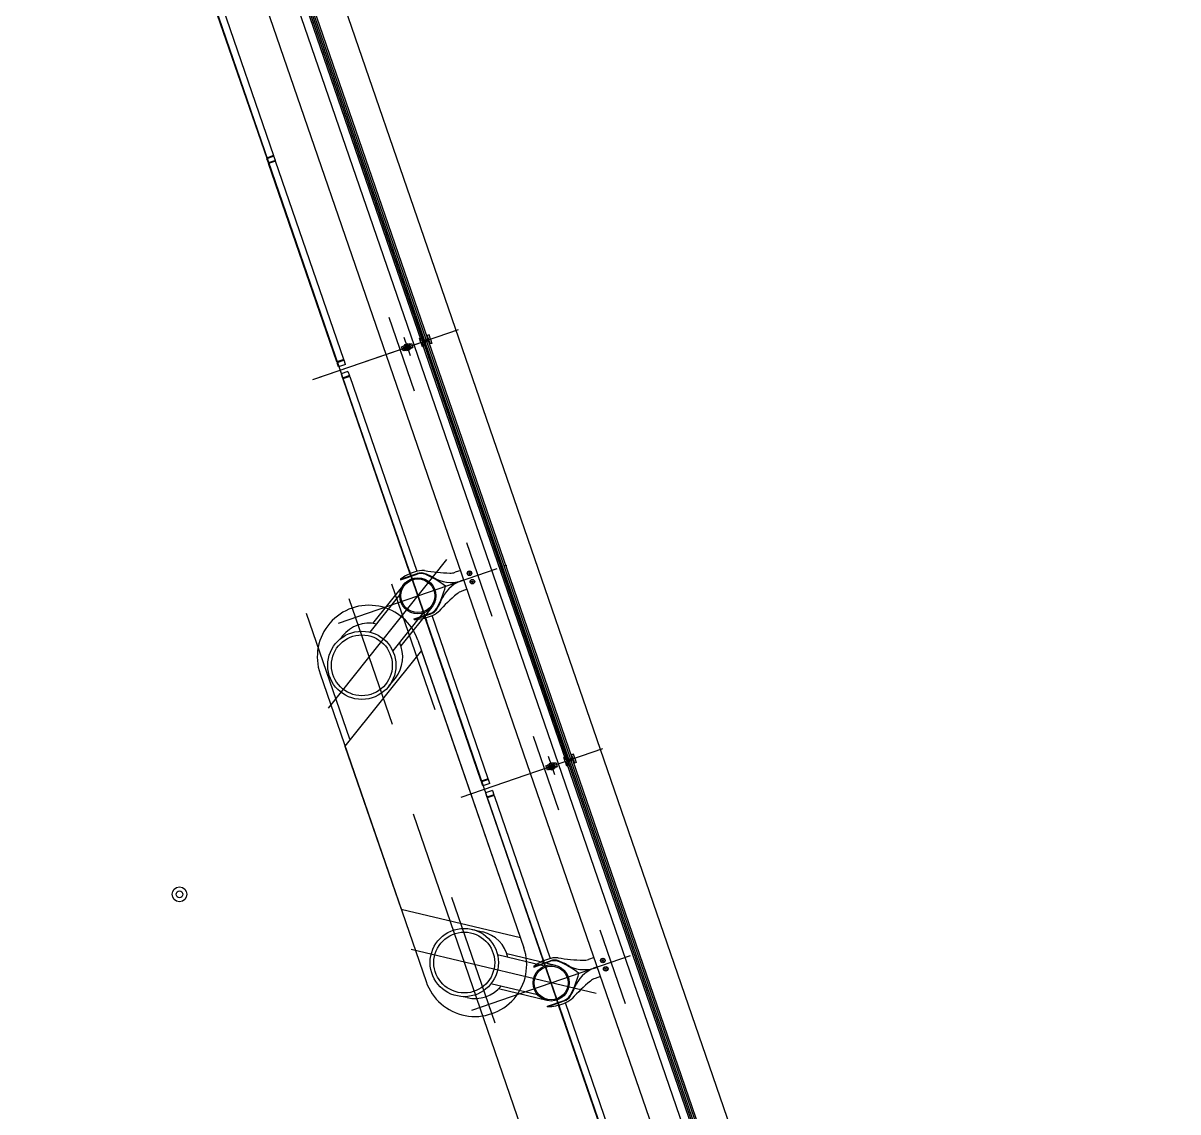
# Model space of a CAD drawing. Extents: x 809487 to 809680, y 818779 to 819225.
# Drawn here: x 809607.67 to 809615.48, y 819035.81 to 819043.18 of the extents above; entities that cross this region are included whole.
import ezdxf

# ---------------------------------------------------------------- set-up
doc = ezdxf.new("R2010")
doc.units = 0
for name, color, linetype in [('F-RC', 7, 'Continuous'), ('MAJ214__', 7, 'Continuous'), ('MAJ270__', 7, 'Continuous'), ('MAJ292__', 7, 'Continuous'), ('MAJ314__', 7, 'Continuous')]:
    doc.layers.add(name, color=color, linetype=linetype)

msp = doc.modelspace()

# ---------------------------------------------------------------- linework, layer by layer
at = {"layer": 'F-RC'}
for p, q in [((809608.936, 819043.5323), (809609.3662, 819042.2828)), ((809608.8886, 819043.5164), (809609.319, 819042.2665)), ((809609.3466, 819042.276), (809609.319, 819042.2665)), ((809609.3679, 819042.278), (809609.3206, 819042.2618)), ((809609.3662, 819042.2828), (809609.3466, 819042.276)), ((809609.366, 819042.2774), (809609.3644, 819042.2821)), ((809609.3776, 819042.2497), (809609.3679, 819042.278)), ((809609.3304, 819042.2334), (809609.3206, 819042.2618)), ((809609.3225, 819042.2624), (809609.3209, 819042.2671)), ((809609.3776, 819042.2497), (809609.3304, 819042.2334)), ((809609.3793, 819042.2449), (809609.332, 819042.2287)), ((809609.7943, 819040.886), (809609.332, 819042.2287)), ((809609.3339, 819042.2293), (809609.3323, 819042.234)), ((809609.3774, 819042.2443), (809609.3757, 819042.249)), ((809609.8416, 819040.9023), (809609.3793, 819042.2449)), ((809609.8416, 819040.9023), (809609.7943, 819040.886)), ((809609.8432, 819040.8976), (809609.7959, 819040.8813)), ((809609.8057, 819040.8529), (809609.7959, 819040.8813)), ((809609.7978, 819040.8819), (809609.7962, 819040.8867)), ((809609.853, 819040.8692), (809609.8057, 819040.8529)), ((809609.8413, 819040.8969), (809609.8397, 819040.9016)), ((809609.853, 819040.8692), (809609.8432, 819040.8976)), ((809609.8692, 819040.8219), (809609.822, 819040.8057)), ((809609.822, 819040.8057), (809609.8317, 819040.7773)), ((809609.879, 819040.7936), (809609.8317, 819040.7773)), ((809609.8806, 819040.7888), (809609.8334, 819040.7726)), ((809609.8692, 819040.8219), (809609.879, 819040.7936)), ((809609.8771, 819040.7929), (809609.8787, 819040.7882)), ((809609.8806, 819040.7888), (809610.3351, 819039.4691)), ((809609.8334, 819040.7726), (809610.2879, 819039.4524)), ((809609.8336, 819040.7779), (809609.8353, 819040.7732)), ((809610.771, 819038.0495), (809610.3908, 819039.1535)), ((809610.8183, 819038.0657), (809610.4383, 819039.1694)), ((809610.8183, 819038.0657), (809610.771, 819038.0495)), ((809610.8199, 819038.061), (809610.7726, 819038.0447)), ((809610.818, 819038.0604), (809610.8164, 819038.0651)), ((809610.8297, 819038.0327), (809610.8199, 819038.061)), ((809610.7824, 819038.0164), (809610.7726, 819038.0447)), ((809610.7745, 819038.0454), (809610.7729, 819038.0501)), ((809610.8297, 819038.0327), (809610.7824, 819038.0164)), ((809610.8459, 819037.9854), (809610.7987, 819037.9691)), ((809610.8459, 819037.9854), (809610.8557, 819037.957)), ((809610.7987, 819037.9691), (809610.8084, 819037.9407)), ((809610.8557, 819037.957), (809610.8084, 819037.9407)), ((809610.8573, 819037.9523), (809610.8101, 819037.936)), ((809610.8101, 819037.936), (809611.1902, 819036.8319)), ((809610.8103, 819037.9414), (809610.812, 819037.9367)), ((809610.8538, 819037.9564), (809610.8555, 819037.9516)), ((809610.8573, 819037.9523), (809611.2374, 819036.8486)), ((809611.7477, 819035.2129), (809611.2932, 819036.533)), ((809611.795, 819035.2292), (809611.3406, 819036.5489))]:
    msp.add_line(p, q, dxfattribs=at)
at = {"layer": 'MAJ214__'}
for p, q in [((809610.3764, 819041.0309), (809609.4045, 819043.8533)), ((809610.3771, 819041.0312), (809609.4053, 819043.8535)), ((809610.3865, 819041.0344), (809609.4147, 819043.8568)), ((809610.3979, 819041.0383), (809609.4261, 819043.8607)), ((809611.3632, 819038.1979), (809610.3914, 819041.0202)), ((809611.3746, 819038.2018), (809610.4028, 819041.0241)), ((809610.2321, 819040.9892), (809610.2425, 819040.9927)), ((809610.2418, 819040.9608), (809610.2321, 819040.9892)), ((809610.2522, 819040.9644), (809610.2418, 819040.9608)), ((809610.2867, 819041.0093), (809610.2427, 819040.9942)), ((809610.2441, 819040.9867), (809610.2517, 819040.9893)), ((809610.2574, 819040.9728), (809610.2498, 819040.9702)), ((809610.2519, 819040.9894), (809610.2826, 819041)), ((809610.2526, 819041.0018), (809610.2743, 819041.0093)), ((809610.2532, 819041.003), (809610.2526, 819041.0018)), ((809610.2526, 819041.0018), (809610.2535, 819040.9989)), ((809610.273, 819041.0099), (809610.2532, 819041.003)), ((809610.2535, 819040.9989), (809610.2753, 819041.0064)), ((809610.2559, 819040.9998), (809610.2556, 819040.9991)), ((809610.2558, 819040.9986), (809610.2556, 819040.9991)), ((809610.2576, 819040.9728), (809610.2883, 819040.9834)), ((809610.2865, 819040.9738), (809610.2648, 819040.9663)), ((809610.2648, 819040.9663), (809610.2657, 819040.9635)), ((809610.2875, 819040.971), (809610.2657, 819040.9635)), ((809610.267, 819040.9629), (809610.2657, 819040.9635)), ((809610.2667, 819040.967), (809610.2663, 819040.9679)), ((809610.267, 819040.9629), (809610.2869, 819040.9697)), ((809610.2729, 819041.0056), (809610.2736, 819041.0053)), ((809610.273, 819041.0099), (809610.2743, 819041.0093)), ((809610.2737, 819041.0048), (809610.2736, 819041.0053)), ((809610.2743, 819041.0093), (809610.2753, 819041.0064)), ((809610.2902, 819041.0026), (809610.2826, 819041)), ((809610.2846, 819040.9732), (809610.2843, 819040.9741)), ((809610.2865, 819040.9738), (809610.2875, 819040.971)), ((809610.2869, 819040.9697), (809610.2875, 819040.971)), ((809610.2878, 819041.0084), (809610.2982, 819041.0119)), ((809610.2976, 819040.98), (809610.308, 819040.9836)), ((809610.2982, 819041.0119), (809610.308, 819040.9836)), ((809611.3531, 819038.1944), (809610.3813, 819041.0167)), ((809611.3538, 819038.1946), (809610.382, 819041.017)), ((809611.2088, 819038.1526), (809611.2192, 819038.1562)), ((809611.2136, 819038.1384), (809611.2088, 819038.1526)), ((809611.2185, 819038.1242), (809611.2136, 819038.1384)), ((809611.2634, 819038.1728), (809611.2194, 819038.1576)), ((809611.2208, 819038.1501), (809611.2284, 819038.1528)), ((809611.2341, 819038.1362), (809611.2265, 819038.1336)), ((809611.2286, 819038.1528), (809611.2593, 819038.1634)), ((809611.2293, 819038.1652), (809611.251, 819038.1727)), ((809611.2299, 819038.1665), (809611.2293, 819038.1652)), ((809611.2293, 819038.1652), (809611.2302, 819038.1624)), ((809611.2497, 819038.1733), (809611.2299, 819038.1665)), ((809611.2302, 819038.1624), (809611.252, 819038.1699)), ((809611.2326, 819038.1632), (809611.2323, 819038.1626)), ((809611.2325, 819038.1621), (809611.2323, 819038.1626)), ((809611.2343, 819038.1363), (809611.265, 819038.1469)), ((809611.2632, 819038.1373), (809611.2415, 819038.1298)), ((809611.2415, 819038.1298), (809611.2424, 819038.1269)), ((809611.2642, 819038.1344), (809611.2424, 819038.1269)), ((809611.2434, 819038.1304), (809611.243, 819038.1314)), ((809611.2437, 819038.1263), (809611.2636, 819038.1331)), ((809611.2496, 819038.1691), (809611.2503, 819038.1687)), ((809611.2497, 819038.1733), (809611.251, 819038.1727)), ((809611.2504, 819038.1683), (809611.2503, 819038.1687)), ((809611.251, 819038.1727), (809611.252, 819038.1699)), ((809611.2669, 819038.166), (809611.2593, 819038.1634)), ((809611.2613, 819038.1366), (809611.261, 819038.1375)), ((809611.2632, 819038.1373), (809611.2642, 819038.1344)), ((809611.2636, 819038.1331), (809611.2642, 819038.1344)), ((809611.2645, 819038.1718), (809611.2749, 819038.1754)), ((809611.2743, 819038.1434), (809611.2847, 819038.147)), ((809611.2749, 819038.1754), (809611.2798, 819038.1612)), ((809611.2798, 819038.1612), (809611.2847, 819038.147)), ((809613.2458, 819032.4977), (809611.294, 819038.1661)), ((809612.3298, 819035.3578), (809611.358, 819038.1802)), ((809612.3305, 819035.3581), (809611.3587, 819038.1804)), ((809612.3399, 819035.3613), (809611.3681, 819038.1837)), ((809612.3513, 819035.3652), (809611.3795, 819038.1876)), ((809611.2289, 819038.1278), (809611.2185, 819038.1242)), ((809611.2437, 819038.1263), (809611.2424, 819038.1269))]:
    msp.add_line(p, q, dxfattribs=at)
for points in [[(809610.2533, 819040.9634), (809610.2973, 819040.9786)], [(809610.2237, 819039.4156), (809610.3365, 819039.4544)], [(809610.3175, 819039.1431), (809610.4303, 819039.1819)], [(809611.23, 819038.1269), (809611.274, 819038.142)], [(809611.126, 819036.795), (809611.2388, 819036.8339)], [(809611.2198, 819036.5226), (809611.3326, 819036.5614)]]:
    msp.add_lwpolyline(points, dxfattribs=at)
for centre, radius in [((809610.27, 819040.9864), 0.006), ((809610.6913, 819039.4559), 0.0155), ((809610.6913, 819039.4559), 0.0135), ((809610.6913, 819039.4559), 0.0042), ((809610.7108, 819039.3992), 0.0155), ((809610.7108, 819039.3992), 0.0135), ((809610.7108, 819039.3992), 0.0042), ((809611.5936, 819036.8354), 0.0155), ((809611.5936, 819036.8354), 0.0135), ((809611.5936, 819036.8354), 0.0042), ((809611.6131, 819036.7786), 0.0155), ((809611.6131, 819036.7786), 0.0135), ((809611.6131, 819036.7786), 0.0042)]:
    msp.add_circle(centre, radius, dxfattribs=at)
for centre, radius, start, end in [((809610.27, 819040.9864), 0.0095, 146.69488, 251.30512), ((809610.27, 819040.9864), 0.0109, 101.1265, 116.87349), ((809610.27, 819040.9864), 0.0109, 281.1265, 296.87349), ((809610.27, 819040.9864), 0.0095, 325.18264, 72.81736), ((809610.3623, 819039.3795), 0.0792, 68.03764, 109), ((809610.1798, 819038.9271), 0.567, 59.89592, 68.03764), ((809610.4743, 819039.4349), 0.02, 239.89592, 251.32459), ((809610.5662, 819039.6246), 0.2307, 244.76877, 292.32268), ((809610.7162, 819039.1892), 0.2307, 105.67731, 153.23123), ((809610.7162, 819039.1892), 0.2307, 105.67731, 112.32268), ((809610.5662, 819039.6246), 0.2307, 285.67731, 292.32268), ((809609.9822, 819039.501), 0.567, 329.96236, 338.10407), ((809610.5269, 819039.2821), 0.02, 146.67541, 158.10407), ((809610.4045, 819039.2568), 0.0792, 289, 329.96236), ((809611.2467, 819038.1498), 0.0095, 146.69488, 199.00008), ((809611.2467, 819038.1498), 0.0095, 199.00008, 251.30512), ((809611.2467, 819038.1498), 0.006, 18.99986, 199.00013), ((809611.2467, 819038.1498), 0.006, 199.00013, 18.99986), ((809611.2467, 819038.1498), 0.0109, 101.1265, 116.87349), ((809611.2467, 819038.1498), 0.0109, 281.1265, 296.87349), ((809611.2467, 819038.1498), 0.0095, 18.99991, 72.81736), ((809611.2467, 819038.1498), 0.0095, 325.18264, 18.99991), ((809611.2646, 819036.759), 0.0792, 68.03764, 109), ((809611.0822, 819036.3066), 0.567, 59.89592, 68.03764), ((809611.3766, 819036.8144), 0.02, 239.89592, 251.32459), ((809611.4685, 819037.0041), 0.2307, 244.76877, 292.32268), ((809611.6185, 819036.5687), 0.2307, 105.67731, 153.23123), ((809611.4685, 819037.0041), 0.2307, 285.67731, 292.32268), ((809611.6185, 819036.5687), 0.2307, 105.67731, 112.32268), ((809610.8845, 819036.8805), 0.567, 329.96236, 338.10407), ((809611.4292, 819036.6616), 0.02, 146.67541, 158.10407), ((809611.3068, 819036.6363), 0.0792, 289, 329.96236)]:
    msp.add_arc(centre, radius, start, end, dxfattribs=at)
for points, degree in [([(809610.2425, 819040.9934), (809610.2425, 819040.9935), (809610.2425, 819040.9936), (809610.2425, 819040.9937), (809610.2425, 819040.9937), (809610.2425, 819040.9938), (809610.2425, 819040.9938), (809610.2425, 819040.9939), (809610.2425, 819040.9939), (809610.2426, 819040.994), (809610.2426, 819040.994), (809610.2426, 819040.9941), (809610.2426, 819040.9941), (809610.2427, 819040.9941), (809610.2427, 819040.9942), (809610.2427, 819040.9942)], 3), ([(809610.2433, 819040.9873), (809610.2432, 819040.9876), (809610.2431, 819040.9879), (809610.2429, 819040.9888), (809610.2428, 819040.9893), (809610.2426, 819040.9905), (809610.2426, 819040.991), (809610.2425, 819040.9922), (809610.2425, 819040.9928), (809610.2425, 819040.9934)], 3), ([(809610.2433, 819040.9873), (809610.2433, 819040.9873), (809610.2433, 819040.9872), (809610.2433, 819040.9872), (809610.2433, 819040.9871), (809610.2433, 819040.9871), (809610.2433, 819040.9871), (809610.2434, 819040.9871)], 3), ([(809610.2441, 819040.9867), (809610.2441, 819040.9867), (809610.2441, 819040.9867), (809610.2441, 819040.9867), (809610.244, 819040.9867), (809610.244, 819040.9867), (809610.2439, 819040.9867), (809610.2438, 819040.9867), (809610.2437, 819040.9867), (809610.2436, 819040.9868), (809610.2435, 819040.9868), (809610.2434, 819040.9869), (809610.2434, 819040.987), (809610.2434, 819040.9871)], 3), ([(809610.2494, 819040.9694), (809610.2494, 819040.9694), (809610.2494, 819040.9695), (809610.2494, 819040.9696), (809610.2494, 819040.9696), (809610.2494, 819040.9698), (809610.2495, 819040.9699), (809610.2495, 819040.97), (809610.2496, 819040.97), (809610.2497, 819040.9701), (809610.2498, 819040.9701), (809610.2498, 819040.9702), (809610.2498, 819040.9702), (809610.2498, 819040.9702)], 3), ([(809610.2494, 819040.9694), (809610.2494, 819040.9694), (809610.2495, 819040.9694), (809610.2495, 819040.9693), (809610.2495, 819040.9693), (809610.2495, 819040.9693), (809610.2495, 819040.9692), (809610.2495, 819040.9692)], 3), ([(809610.2526, 819040.9638), (809610.2523, 819040.9643), (809610.2519, 819040.9648), (809610.2513, 819040.9658), (809610.251, 819040.9663), (809610.2504, 819040.9673), (809610.2501, 819040.9678), (809610.2498, 819040.9686), (809610.2496, 819040.9689), (809610.2495, 819040.9692)], 3), ([(809610.2517, 819040.9893), (809610.2518, 819040.9893), (809610.2518, 819040.9894), (809610.2519, 819040.9894)], 2), ([(809610.2517, 819040.9893), (809610.2517, 819040.9893), (809610.2517, 819040.9893), (809610.2518, 819040.9891), (809610.2518, 819040.9889), (809610.252, 819040.9884), (809610.252, 819040.988), (809610.2522, 819040.9867), (809610.2523, 819040.9857), (809610.2528, 819040.9834), (809610.2531, 819040.9823), (809610.2538, 819040.9799), (809610.2543, 819040.9788), (809610.2553, 819040.9767), (809610.2558, 819040.9758), (809610.2566, 819040.9745), (809610.2568, 819040.974), (809610.2572, 819040.9734), (809610.2573, 819040.9731), (809610.2574, 819040.9729), (809610.2574, 819040.9728), (809610.2574, 819040.9728)], 3), ([(809610.2533, 819040.9634), (809610.2533, 819040.9634), (809610.2533, 819040.9634), (809610.2532, 819040.9634), (809610.2531, 819040.9634), (809610.2531, 819040.9635), (809610.253, 819040.9635), (809610.253, 819040.9635), (809610.2529, 819040.9636), (809610.2529, 819040.9636), (809610.2529, 819040.9636), (809610.2528, 819040.9637), (809610.2528, 819040.9637), (809610.2527, 819040.9638), (809610.2527, 819040.9638), (809610.2526, 819040.9638)], 3), ([(809610.2576, 819040.9728), (809610.2575, 819040.9728), (809610.2575, 819040.9728), (809610.2574, 819040.9728)], 2), ([(809610.2576, 819040.9728), (809610.2575, 819040.9728), (809610.2575, 819040.9728), (809610.2574, 819040.9728)], 2), ([(809610.2629, 819040.9929), (809610.2629, 819040.9929), (809610.2629, 819040.9929), (809610.2629, 819040.9928), (809610.2628, 819040.9927), (809610.2627, 819040.9925), (809610.2626, 819040.9923), (809610.2623, 819040.9919), (809610.2622, 819040.9918), (809610.2621, 819040.9916)], 3), ([(809610.2651, 819040.9961), (809610.2639, 819040.9944), (809610.2629, 819040.9929)], 2), ([(809610.267, 819040.9774), (809610.2672, 819040.9773), (809610.2674, 819040.9772), (809610.2678, 819040.9771), (809610.268, 819040.977), (809610.2682, 819040.9769), (809610.2683, 819040.9769), (809610.2684, 819040.9769), (809610.2684, 819040.9769), (809610.2685, 819040.9769)], 3), ([(809610.2716, 819040.9959), (809610.2699, 819040.9965), (809610.2679, 819040.9971)], 2), ([(809610.2685, 819040.9769), (809610.2702, 819040.9763), (809610.2721, 819040.9756)], 2), ([(809610.2731, 819040.9954), (809610.2729, 819040.9954), (809610.2727, 819040.9955), (809610.2723, 819040.9956), (809610.2721, 819040.9957), (809610.2718, 819040.9958), (809610.2717, 819040.9958), (809610.2716, 819040.9959), (809610.2716, 819040.9959), (809610.2716, 819040.9959)], 3), ([(809610.275, 819040.9766), (809610.2761, 819040.9783), (809610.2771, 819040.9799)], 2), ([(809610.2771, 819040.9799), (809610.2771, 819040.9799), (809610.2771, 819040.9799), (809610.2772, 819040.98), (809610.2772, 819040.98), (809610.2774, 819040.9803), (809610.2775, 819040.9804), (809610.2777, 819040.9808), (809610.2779, 819040.981), (809610.278, 819040.9812)], 3), ([(809610.2883, 819040.9834), (809610.2883, 819040.9834), (809610.2883, 819040.9835), (809610.2883, 819040.9836), (809610.2882, 819040.9838), (809610.2881, 819040.9844), (809610.288, 819040.9848), (809610.2878, 819040.986), (809610.2877, 819040.987), (809610.2873, 819040.9893), (809610.287, 819040.9905), (809610.2862, 819040.9928), (809610.2858, 819040.9939), (809610.2848, 819040.996), (809610.2842, 819040.9969), (809610.2835, 819040.9982), (809610.2832, 819040.9987), (809610.2829, 819040.9994), (809610.2828, 819040.9996), (809610.2827, 819040.9998), (809610.2827, 819040.9999), (809610.2826, 819041)], 3), ([(809610.2867, 819041.0093), (809610.2868, 819041.0093), (809610.2868, 819041.0093), (809610.2869, 819041.0093), (809610.2869, 819041.0093), (809610.287, 819041.0093), (809610.287, 819041.0092), (809610.2871, 819041.0092), (809610.2871, 819041.0092), (809610.2872, 819041.0092), (809610.2872, 819041.0091), (809610.2872, 819041.0091), (809610.2873, 819041.0091), (809610.2873, 819041.009), (809610.2874, 819041.0089), (809610.2874, 819041.0089)], 3), ([(809610.2874, 819041.0089), (809610.2878, 819041.0084), (809610.2881, 819041.0079), (809610.2888, 819041.0069), (809610.2891, 819041.0065), (809610.2897, 819041.0055), (809610.2899, 819041.005), (809610.2903, 819041.0042), (809610.2904, 819041.0039), (809610.2905, 819041.0035)], 3), ([(809610.2959, 819040.986), (809610.2953, 819040.9858), (809610.2946, 819040.9856), (809610.2931, 819040.985), (809610.2921, 819040.9847), (809610.2906, 819040.9842), (809610.29, 819040.984), (809610.289, 819040.9837), (809610.2887, 819040.9835), (809610.2883, 819040.9834)], 3), ([(809610.2959, 819040.986), (809610.2951, 819040.9857), (809610.2942, 819040.9854), (809610.2933, 819040.9851), (809610.292, 819040.9847), (809610.2908, 819040.9843), (809610.2895, 819040.9838), (809610.2891, 819040.9837), (809610.2887, 819040.9836), (809610.2883, 819040.9834)], 3), ([(809610.2906, 819041.0033), (809610.2906, 819041.0033), (809610.2906, 819041.0033), (809610.2906, 819041.0032), (809610.2906, 819041.0031), (809610.2906, 819041.003), (809610.2906, 819041.0029), (809610.2905, 819041.0028), (809610.2905, 819041.0027), (809610.2904, 819041.0026), (809610.2903, 819041.0026), (809610.2902, 819041.0026), (809610.2902, 819041.0026), (809610.2902, 819041.0026)], 3), ([(809610.2906, 819041.0033), (809610.2906, 819041.0034), (809610.2906, 819041.0034), (809610.2906, 819041.0034), (809610.2906, 819041.0034), (809610.2906, 819041.0035), (809610.2905, 819041.0035), (809610.2905, 819041.0035)], 3), ([(809610.2959, 819040.986), (809610.2959, 819040.986), (809610.2959, 819040.986), (809610.296, 819040.9861), (809610.296, 819040.9861), (809610.2961, 819040.9861), (809610.2961, 819040.9861), (809610.2963, 819040.9861), (809610.2963, 819040.986), (809610.2965, 819040.986), (809610.2965, 819040.9859), (809610.2966, 819040.9858), (809610.2967, 819040.9857), (809610.2967, 819040.9857)], 3), ([(809610.2968, 819040.9855), (809610.2968, 819040.9855), (809610.2967, 819040.9855), (809610.2967, 819040.9856), (809610.2967, 819040.9856), (809610.2967, 819040.9856), (809610.2967, 819040.9857), (809610.2967, 819040.9857)], 3), ([(809610.2968, 819040.9855), (809610.2969, 819040.9851), (809610.2969, 819040.9848), (809610.2971, 819040.9839), (809610.2973, 819040.9834), (809610.2974, 819040.9823), (809610.2975, 819040.9817), (809610.2976, 819040.9805), (809610.2976, 819040.9799), (809610.2976, 819040.9793)], 3), ([(809610.2976, 819040.9793), (809610.2976, 819040.9793), (809610.2976, 819040.9792), (809610.2976, 819040.9791), (809610.2976, 819040.979), (809610.2976, 819040.979), (809610.2975, 819040.9789), (809610.2975, 819040.9789), (809610.2975, 819040.9788), (809610.2975, 819040.9788), (809610.2975, 819040.9787), (809610.2974, 819040.9787), (809610.2974, 819040.9787), (809610.2974, 819040.9786), (809610.2973, 819040.9786), (809610.2973, 819040.9786)], 3), ([(809611.2192, 819038.1569), (809611.2192, 819038.1569), (809611.2192, 819038.157), (809611.2192, 819038.1571), (809611.2192, 819038.1571), (809611.2192, 819038.1572), (809611.2192, 819038.1573), (809611.2192, 819038.1573), (809611.2192, 819038.1574), (809611.2193, 819038.1574), (809611.2193, 819038.1574), (809611.2193, 819038.1575), (809611.2193, 819038.1575), (809611.2194, 819038.1576), (809611.2194, 819038.1576), (809611.2194, 819038.1576)], 3), ([(809611.22, 819038.1507), (809611.2199, 819038.151), (809611.2198, 819038.1514), (809611.2196, 819038.1522), (809611.2195, 819038.1528), (809611.2193, 819038.1539), (809611.2193, 819038.1545), (809611.2192, 819038.1557), (809611.2192, 819038.1563), (809611.2192, 819038.1569)], 3), ([(809611.22, 819038.1507), (809611.22, 819038.1507), (809611.22, 819038.1507), (809611.22, 819038.1506), (809611.22, 819038.1506), (809611.22, 819038.1506), (809611.2201, 819038.1505), (809611.2201, 819038.1505)], 3), ([(809611.2208, 819038.1501), (809611.2208, 819038.1501), (809611.2208, 819038.1501), (809611.2208, 819038.1501), (809611.2207, 819038.1501), (809611.2207, 819038.1501), (809611.2206, 819038.1501), (809611.2205, 819038.1501), (809611.2204, 819038.1501), (809611.2203, 819038.1502), (809611.2202, 819038.1503), (809611.2201, 819038.1504), (809611.2201, 819038.1504), (809611.2201, 819038.1505)], 3), ([(809611.2261, 819038.1328), (809611.2261, 819038.1329), (809611.2261, 819038.1329), (809611.2261, 819038.133), (809611.2261, 819038.1331), (809611.2261, 819038.1332), (809611.2262, 819038.1333), (809611.2263, 819038.1334), (809611.2263, 819038.1335), (809611.2264, 819038.1336), (809611.2265, 819038.1336), (809611.2265, 819038.1336), (809611.2265, 819038.1336), (809611.2265, 819038.1336)], 3), ([(809611.2261, 819038.1328), (809611.2262, 819038.1328), (809611.2262, 819038.1328), (809611.2262, 819038.1328), (809611.2262, 819038.1328), (809611.2262, 819038.1327), (809611.2262, 819038.1327), (809611.2262, 819038.1326)], 3), ([(809611.2294, 819038.1273), (809611.229, 819038.1278), (809611.2286, 819038.1283), (809611.228, 819038.1292), (809611.2277, 819038.1297), (809611.2271, 819038.1307), (809611.2269, 819038.1312), (809611.2265, 819038.132), (809611.2263, 819038.1323), (809611.2262, 819038.1326)], 3), ([(809611.2284, 819038.1528), (809611.2285, 819038.1528), (809611.2285, 819038.1528), (809611.2286, 819038.1528)], 2), ([(809611.2284, 819038.1528), (809611.2284, 819038.1527), (809611.2284, 819038.1527), (809611.2285, 819038.1526), (809611.2285, 819038.1524), (809611.2287, 819038.1518), (809611.2287, 819038.1514), (809611.2289, 819038.1502), (809611.229, 819038.1492), (809611.2295, 819038.1469), (809611.2298, 819038.1457), (809611.2302, 819038.1444), (809611.2303, 819038.1443), (809611.2303, 819038.1442)], 3), ([(809611.2303, 819038.1442), (809611.2306, 819038.1431), (809611.2311, 819038.1422), (809611.232, 819038.1402), (809611.2325, 819038.1393), (809611.2333, 819038.1379), (809611.2335, 819038.1375), (809611.2339, 819038.1368), (809611.234, 819038.1366), (809611.2341, 819038.1363), (809611.2341, 819038.1363), (809611.2341, 819038.1362)], 3), ([(809611.2343, 819038.1363), (809611.2342, 819038.1363), (809611.2342, 819038.1362), (809611.2341, 819038.1362)], 2), ([(809611.2343, 819038.1363), (809611.2342, 819038.1363), (809611.2342, 819038.1362), (809611.2341, 819038.1362)], 2), ([(809611.2396, 819038.1563), (809611.2396, 819038.1563), (809611.2396, 819038.1563), (809611.2396, 819038.1562), (809611.2395, 819038.1561), (809611.2394, 819038.1559), (809611.2393, 819038.1557), (809611.239, 819038.1554), (809611.2389, 819038.1552), (809611.2388, 819038.155)], 3), ([(809611.2418, 819038.1596), (809611.2406, 819038.1579), (809611.2396, 819038.1563)], 2), ([(809611.2437, 819038.1408), (809611.2439, 819038.1408), (809611.2441, 819038.1407), (809611.2445, 819038.1405), (809611.2447, 819038.1405), (809611.2449, 819038.1404), (809611.245, 819038.1404), (809611.2451, 819038.1403), (809611.2451, 819038.1403), (809611.2452, 819038.1403)], 3), ([(809611.2483, 819038.1593), (809611.2466, 819038.1599), (809611.2446, 819038.1606)], 2), ([(809611.2452, 819038.1403), (809611.2469, 819038.1397), (809611.2488, 819038.1391)], 2), ([(809611.2498, 819038.1588), (809611.2496, 819038.1589), (809611.2494, 819038.1589), (809611.249, 819038.1591), (809611.2488, 819038.1592), (809611.2485, 819038.1592), (809611.2484, 819038.1593), (809611.2483, 819038.1593), (809611.2483, 819038.1593), (809611.2483, 819038.1593)], 3), ([(809611.2517, 819038.14), (809611.2528, 819038.1418), (809611.2538, 819038.1433)], 2), ([(809611.2538, 819038.1433), (809611.2538, 819038.1433), (809611.2538, 819038.1433), (809611.2539, 819038.1434), (809611.2539, 819038.1435), (809611.2541, 819038.1437), (809611.2542, 819038.1439), (809611.2544, 819038.1443), (809611.2546, 819038.1444), (809611.2547, 819038.1446)], 3), ([(809611.2632, 819038.1555), (809611.2628, 819038.1565), (809611.2624, 819038.1575), (809611.2615, 819038.1595), (809611.2609, 819038.1604), (809611.2602, 819038.1617), (809611.2599, 819038.1622), (809611.2596, 819038.1628), (809611.2595, 819038.163), (809611.2594, 819038.1633), (809611.2594, 819038.1634), (809611.2593, 819038.1634)], 3), ([(809611.265, 819038.1469), (809611.265, 819038.1469), (809611.265, 819038.1469), (809611.265, 819038.147), (809611.2649, 819038.1473), (809611.2648, 819038.1478), (809611.2647, 819038.1482), (809611.2645, 819038.1495), (809611.2644, 819038.1505), (809611.264, 819038.1527), (809611.2637, 819038.1539), (809611.2632, 819038.1552), (809611.2632, 819038.1554), (809611.2632, 819038.1555)], 3), ([(809611.2634, 819038.1728), (809611.2635, 819038.1728), (809611.2635, 819038.1728), (809611.2636, 819038.1728), (809611.2636, 819038.1727), (809611.2637, 819038.1727), (809611.2637, 819038.1727), (809611.2638, 819038.1727), (809611.2638, 819038.1726), (809611.2639, 819038.1726), (809611.2639, 819038.1726), (809611.2639, 819038.1725), (809611.264, 819038.1725), (809611.264, 819038.1724), (809611.2641, 819038.1724), (809611.2641, 819038.1724)], 3), ([(809611.2641, 819038.1724), (809611.2645, 819038.1719), (809611.2648, 819038.1714), (809611.2655, 819038.1704), (809611.2658, 819038.1699), (809611.2664, 819038.1689), (809611.2666, 819038.1684), (809611.267, 819038.1676), (809611.2671, 819038.1673), (809611.2672, 819038.167)], 3), ([(809611.2726, 819038.1495), (809611.272, 819038.1493), (809611.2713, 819038.149), (809611.2698, 819038.1485), (809611.2688, 819038.1482), (809611.2673, 819038.1476), (809611.2667, 819038.1474), (809611.2657, 819038.1471), (809611.2654, 819038.147), (809611.265, 819038.1469)], 3), ([(809611.2726, 819038.1495), (809611.2718, 819038.1492), (809611.2709, 819038.1489), (809611.27, 819038.1486), (809611.2688, 819038.1481), (809611.2675, 819038.1477), (809611.2662, 819038.1473), (809611.2658, 819038.1471), (809611.2654, 819038.147), (809611.265, 819038.1469)], 3), ([(809611.2673, 819038.1668), (809611.2673, 819038.1668), (809611.2673, 819038.1667), (809611.2674, 819038.1666), (809611.2674, 819038.1665), (809611.2673, 819038.1664), (809611.2673, 819038.1663), (809611.2672, 819038.1662), (809611.2672, 819038.1662), (809611.2671, 819038.1661), (809611.267, 819038.1661), (809611.2669, 819038.166), (809611.2669, 819038.166), (809611.2669, 819038.166)], 3), ([(809611.2673, 819038.1668), (809611.2673, 819038.1668), (809611.2673, 819038.1668), (809611.2673, 819038.1669), (809611.2673, 819038.1669), (809611.2673, 819038.1669), (809611.2673, 819038.167), (809611.2672, 819038.167)], 3), ([(809611.2726, 819038.1495), (809611.2726, 819038.1495), (809611.2726, 819038.1495), (809611.2727, 819038.1495), (809611.2727, 819038.1495), (809611.2728, 819038.1495), (809611.2728, 819038.1495), (809611.273, 819038.1495), (809611.273, 819038.1495), (809611.2732, 819038.1494), (809611.2732, 819038.1494), (809611.2733, 819038.1493), (809611.2734, 819038.1492), (809611.2734, 819038.1491)], 3), ([(809611.2735, 819038.1489), (809611.2735, 819038.1489), (809611.2735, 819038.149), (809611.2734, 819038.149), (809611.2734, 819038.149), (809611.2734, 819038.1491), (809611.2734, 819038.1491), (809611.2734, 819038.1491)], 3), ([(809611.2735, 819038.1489), (809611.2736, 819038.1486), (809611.2737, 819038.1483), (809611.2739, 819038.1474), (809611.274, 819038.1468), (809611.2741, 819038.1457), (809611.2742, 819038.1452), (809611.2743, 819038.144), (809611.2743, 819038.1434), (809611.2743, 819038.1428)], 3), ([(809611.2743, 819038.1428), (809611.2743, 819038.1427), (809611.2743, 819038.1426), (809611.2743, 819038.1425), (809611.2743, 819038.1425), (809611.2743, 819038.1424), (809611.2742, 819038.1424), (809611.2742, 819038.1423), (809611.2742, 819038.1423), (809611.2742, 819038.1422), (809611.2742, 819038.1422), (809611.2741, 819038.1421), (809611.2741, 819038.1421), (809611.2741, 819038.142), (809611.274, 819038.142), (809611.274, 819038.142)], 3), ([(809611.23, 819038.1269), (809611.23, 819038.1269), (809611.23, 819038.1269), (809611.2299, 819038.1269), (809611.2298, 819038.1269), (809611.2298, 819038.1269), (809611.2297, 819038.1269), (809611.2297, 819038.127), (809611.2297, 819038.127), (809611.2296, 819038.127), (809611.2296, 819038.1271), (809611.2295, 819038.1271), (809611.2295, 819038.1271), (809611.2294, 819038.1272), (809611.2294, 819038.1272), (809611.2294, 819038.1273)], 3)]:
    msp.add_open_spline(points, degree=degree, dxfattribs=at)
at = {"layer": 'MAJ270__'}
for p, q in [((809608.8395, 819043.6667), (809610.7848, 819038.0172)), ((809610.3196, 819040.6887), (809610.148, 819041.1874)), ((809609.6592, 819040.7761), (809610.6174, 819041.106)), ((809610.2464, 819041.055), (809610.2892, 819040.9308)), ((809610.4095, 819041.0423), (809610.4143, 819041.0281)), ((809609.8783, 819040.6498), (809609.7683, 819040.9694)), ((809610.8452, 819039.1624), (809610.6735, 819039.6611)), ((809610.5367, 819039.5481), (809609.7349, 819038.5433)), ((809610.4628, 819038.9524), (809610.2447, 819039.5857)), ((809609.8058, 819039.1193), (809610.8778, 819039.4884)), ((809610.2822, 819039.4768), (809610.3996, 819039.1358)), ((809610.935, 819039.516), (809610.9399, 819039.5018)), ((809610.1633, 819039.3842), (809610.4564, 819038.533)), ((809609.8749, 819039.2849), (809610.168, 819038.4337)), ((809609.5865, 819039.1856), (809609.8796, 819038.3344)), ((809611.2963, 819037.8522), (809611.1247, 819038.3508)), ((809611.2963, 819037.8522), (809611.1247, 819038.3508)), ((809610.6359, 819037.9395), (809611.5941, 819038.2694)), ((809610.6359, 819037.9395), (809611.5941, 819038.2694)), ((809611.2231, 819038.2185), (809611.2659, 819038.0942)), ((809611.2231, 819038.2185), (809611.2659, 819038.0942)), ((809611.3862, 819038.2058), (809611.391, 819038.1916)), ((809611.3862, 819038.2058), (809611.391, 819038.1916)), ((809610.7848, 819038.0172), (809612.7463, 819032.3204)), ((809610.3095, 819037.8271), (809614.4161, 819025.9009)), ((809610.8646, 819036.4108), (809610.5715, 819037.262)), ((809611.7475, 819036.5419), (809611.5758, 819037.0405)), ((809611.1231, 819037.0347), (809611.3412, 819036.4014)), ((809611.5481, 819036.6108), (809610.2977, 819036.909)), ((809610.7081, 819036.4987), (809611.7801, 819036.8679)), ((809611.3036, 819036.5104), (809611.1863, 819036.8513))]:
    msp.add_line(p, q, dxfattribs=at)
msp.add_lwpolyline([(809609.632, 819040.7667), (809610.3897, 819041.0276)], dxfattribs=at)
for centre, radius in [((809610.4119, 819041.0352), 0.003), ((809610.9374, 819039.5089), 0.003), ((809611.3886, 819038.1987), 0.003), ((809611.3886, 819038.1987), 0.003), ((809608.7293, 819037.283), 0.05), ((809608.7293, 819037.283), 0.0228)]:
    msp.add_circle(centre, radius, dxfattribs=at)
at = {"layer": 'MAJ292__'}
for p, q in [((809611.5777, 819038.2638), (809607.6709, 819049.61)), ((809611.294, 819038.1661), (809609.3422, 819043.8345)), ((809610.3669, 819041.0277), (809609.3951, 819043.85)), ((809610.4095, 819041.0423), (809609.4377, 819043.8644)), ((809611.1049, 819038.101), (809609.1531, 819043.7694)), ((809610.3596, 819041.0489), (809610.3523, 819041.0464)), ((809610.362, 819041.0181), (809610.3523, 819041.0464)), ((809610.3669, 819041.0277), (809610.3596, 819041.0489)), ((809610.4275, 819041.0406), (809610.362, 819041.0181)), ((809610.4275, 819041.0406), (809610.362, 819041.0181)), ((809610.4128, 819041.0435), (809610.3669, 819041.0277)), ((809610.4177, 819041.0293), (809610.3718, 819041.0135)), ((809610.4178, 819041.069), (809610.4055, 819041.0647)), ((809610.4128, 819041.0435), (809610.4055, 819041.0647)), ((809611.3862, 819038.2058), (809610.4143, 819041.0281)), ((809610.4177, 819041.0293), (809610.425, 819041.008)), ((809610.4275, 819041.0406), (809610.4178, 819041.069)), ((809610.4275, 819041.0406), (809610.4373, 819041.0122)), ((809610.362, 819041.0181), (809610.3718, 819040.9897)), ((809611.3436, 819038.1911), (809610.3718, 819041.0135)), ((809610.3718, 819041.0135), (809610.3791, 819040.9922)), ((809610.3791, 819040.9922), (809610.3718, 819040.9897)), ((809610.4373, 819041.0122), (809610.425, 819041.008)), ((809611.3363, 819038.2124), (809611.329, 819038.2099)), ((809611.3387, 819038.1815), (809611.329, 819038.2099)), ((809611.3436, 819038.1911), (809611.3363, 819038.2124)), ((809611.3945, 819038.2324), (809611.3822, 819038.2282)), ((809611.3895, 819038.2069), (809611.3822, 819038.2282)), ((809611.4042, 819038.2041), (809611.3945, 819038.2324)), ((809615.4845, 819026.9176), (809611.5777, 819038.2638)), ((809611.4042, 819038.2041), (809611.3387, 819038.1815)), ((809611.4042, 819038.2041), (809611.3387, 819038.1815)), ((809611.3387, 819038.1815), (809611.3485, 819038.1531)), ((809611.3895, 819038.2069), (809611.3436, 819038.1911)), ((809611.3944, 819038.1927), (809611.3485, 819038.1769)), ((809612.3203, 819035.3546), (809611.3485, 819038.1769)), ((809611.3485, 819038.1769), (809611.3558, 819038.1557)), ((809611.3558, 819038.1557), (809611.3485, 819038.1531)), ((809612.3629, 819035.3692), (809611.391, 819038.1916)), ((809611.3944, 819038.1927), (809611.4017, 819038.1715)), ((809611.414, 819038.1757), (809611.4017, 819038.1715)), ((809611.4042, 819038.2041), (809611.414, 819038.1757)), ((809613.0567, 819032.4326), (809611.1049, 819038.101))]:
    msp.add_line(p, q, dxfattribs=at)
for points in [[(809610.6318, 819039.4751), (809610.595, 819039.4624)], [(809610.2237, 819039.4156), (809610.2251, 819039.4116), (809610.3379, 819039.4504)], [(809610.6758, 819039.3474), (809610.6389, 819039.3347)], [(809610.3175, 819039.1431), (809610.3161, 819039.1471), (809610.429, 819039.1859)], [(809611.126, 819036.795), (809611.1274, 819036.7911), (809611.2402, 819036.8299)], [(809611.5341, 819036.8546), (809611.4973, 819036.8419)], [(809611.5781, 819036.7269), (809611.5412, 819036.7142)], [(809611.2198, 819036.5226), (809611.2185, 819036.5265), (809611.3313, 819036.5654)]]:
    msp.add_lwpolyline(points, dxfattribs=at)
for centre, radius in [((809610.3418, 819039.3038), 0.1223), ((809610.3418, 819039.3038), 0.1143), ((809611.2441, 819036.6833), 0.1223), ((809611.2441, 819036.6833), 0.1143)]:
    msp.add_circle(centre, radius, dxfattribs=at)
for centre, radius, start, end in [((809610.4238, 819039.1415), 0.3393, 107.29394, 126.13928), ((809610.3783, 819039.3022), 0.1724, 87.60393, 108.72489), ((809610.3846, 819039.4545), 0.02, 80.57421, 87.60393), ((809610.6074, 819040.7963), 1.3402, 260.57421, 267.92155), ((809610.5624, 819039.5569), 0.1, 267.92155, 289), ((809610.3623, 819039.3795), 0.075, 68.03764, 109), ((809610.1798, 819038.9271), 0.5628, 51.63214, 68.03764), ((809609.9822, 819039.501), 0.5628, 329.96236, 346.36786), ((809611.47, 819038.2912), 1.3402, 130.07845, 137.42579), ((809610.6715, 819039.2402), 0.1, 109, 130.07845), ((809610.3065, 819039.4822), 0.3393, 271.86071, 290.70605), ((809610.3696, 819039.3275), 0.1724, 289.2751, 310.39607), ((809610.4045, 819039.2568), 0.075, 289, 329.96236), ((809610.4683, 819039.2115), 0.02, 310.39607, 317.42579), ((809611.3261, 819036.521), 0.3393, 107.29394, 126.13928), ((809611.2806, 819036.6817), 0.1724, 87.60393, 108.72489), ((809611.2646, 819036.759), 0.075, 68.03764, 109), ((809611.287, 819036.834), 0.02, 80.57421, 87.60393), ((809611.5097, 819038.1758), 1.3402, 260.57421, 267.92155), ((809611.0822, 819036.3066), 0.5628, 51.63214, 68.03764), ((809611.4647, 819036.9364), 0.1, 267.92155, 289), ((809610.8845, 819036.8805), 0.5628, 329.96236, 346.36786), ((809612.3723, 819035.6707), 1.3402, 130.07845, 137.42579), ((809611.5738, 819036.6197), 0.1, 109, 130.07845), ((809611.2719, 819036.707), 0.1724, 289.2751, 310.39607), ((809611.3068, 819036.6363), 0.075, 289, 329.96236), ((809611.3706, 819036.591), 0.02, 310.39607, 317.42579), ((809611.2088, 819036.8617), 0.3393, 271.86071, 290.70605)]:
    msp.add_arc(centre, radius, start, end, dxfattribs=at)
at = {"layer": 'MAJ314__'}
for p, q in [((809610.2462, 819039.3801), (809610.036, 819039.1166)), ((809610.2197, 819039.3112), (809610.0173, 819039.0576)), ((809610.4373, 819039.2276), (809610.2271, 819038.9641)), ((809610.3761, 819039.1865), (809610.1722, 819038.931)), ((809609.8325, 819039.0319), (809609.8156, 819039.0107)), ((809610.342, 819039.0034), (809611.0593, 819036.9202)), ((809609.6802, 819038.7755), (809610.3975, 819036.6923)), ((809610.1436, 819038.6891), (809610.1897, 819038.7469)), ((809610.7095, 819037.0457), (809610.7814, 819037.0285)), ((809611.2724, 819036.8022), (809610.9445, 819036.8804)), ((809611.1989, 819036.7969), (809610.881, 819036.8727)), ((809611.1525, 819036.6023), (809610.8368, 819036.6776)), ((809610.6754, 819036.584), (809610.649, 819036.5903)), ((809611.2157, 819036.5644), (809610.8878, 819036.6426))]:
    msp.add_line(p, q, dxfattribs=at)
msp.add_lwpolyline([(809611.0353, 819036.9901), (809610.3661, 819038.9335), (809609.8489, 819038.2854), (809610.2287, 819037.1824), (809611.0353, 819036.9901)], dxfattribs=at)
for centre, radius in [((809610.3418, 819039.3038), 0.1223), ((809610.3418, 819039.3038), 0.1143), ((809609.9631, 819038.8331), 0.2309), ((809609.9631, 819038.8331), 0.2059), ((809610.6559, 819036.8211), 0.2309), ((809610.6559, 819036.8211), 0.2059), ((809611.2441, 819036.6833), 0.1223), ((809611.2441, 819036.6833), 0.1143)]:
    msp.add_circle(centre, radius, dxfattribs=at)
for centre, radius, start, end in [((809610.0111, 819038.8894), 0.35, 19, 199.00003), ((809610.0111, 819038.8894), 0.2285, 77.36555, 141.41268), ((809610.0111, 819038.8894), 0.2285, 321.42148, 25.45906), ((809610.7284, 819036.8063), 0.2285, 12.54094, 76.57852), ((809610.7284, 819036.8063), 0.35, 198.9995, 19.00002), ((809610.7284, 819036.8063), 0.2285, 256.58732, 320.63445)]:
    msp.add_arc(centre, radius, start, end, dxfattribs=at)

doc.saveas('drawing.dxf')
